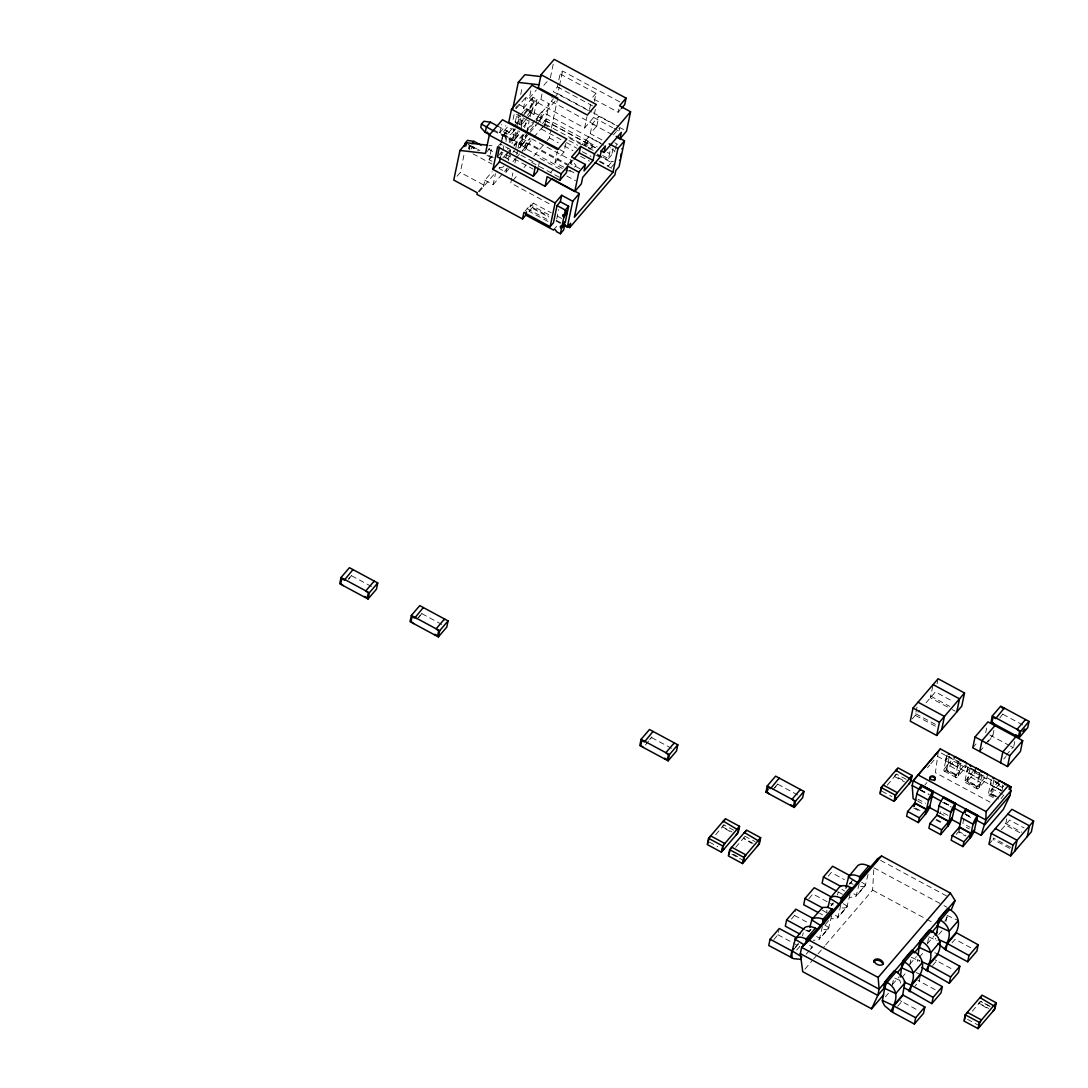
<?xml version="1.0" encoding="UTF-8"?>
<svg xmlns="http://www.w3.org/2000/svg" width="1088" height="1088" viewBox="0 0 1088 1088"><rect width="100%" height="100%" fill="white"/><g stroke="black" fill="none" stroke-linecap="round" stroke-linejoin="round"><path stroke-width="0.75" stroke-dasharray="5 3.75" d="M825.67 944.914L872.63 890.12L873.814 869.394M938.278 751.495L935.408 772.67L990.094 802.155M966.484 762.824L965.491 767.57L957.494 776.778A7.439 1.89 -61.7 0 1 955.563 776.383L957.454 766.782L945.717 760.444L943.84 770.059A7.439 1.89 -61.7 0 0 945.771 770.454L953.768 761.246L954.761 756.5L947.634 764.782L949.43 755.752L945.499 760.675L946.628 755.752L958.8 761.614L955.862 760.036M960.84 763.572L959.317 771.106L965.478 763.994M991.168 779.77L988.38 794.09A7.439 1.89 -61.7 0 0 990.311 794.471L998.308 785.264L999.301 780.518L988.448 793.506L998.702 799.027M967.722 767.135L965.002 780.858L976.725 787.182L987.578 774.194L986.585 778.954L978.588 788.147A7.439 1.89 -61.7 0 1 976.657 787.766L979.445 773.459L970.659 768.713M892.378 985.17L893.806 977.65L902.183 981.498M909.84 964.77L910.996 958.773M927.602 942.888L928.472 938.386M946.002 921.427L947.145 915.348M970.224 768.645L966.865 781.823A7.439 1.89 -61.7 0 1 964.934 781.442L975.854 767.87L974.862 772.63L967.803 780.858L979.526 787.182L982.246 773.459L978.547 778.233L966.838 771.868L968.17 766.673M348.514 579.496L351.818 575.117L348.663 578.802M457.055 176.242L460.333 172.407L464.127 154.306M469.091 150.198L469.934 146.159L466.235 144.01M483.494 186.701L484.854 180.241L492.13 171.741M491.885 161.242L489.124 159.759L492.048 145.751L488.866 145.37M518.065 148.104L519.098 143.126L499.746 132.682L501.446 124.603M500.534 145.302L501.473 140.774M501.799 139.278L503.363 131.73L508.613 125.596M501.446 142.596L502.765 136.286L506.872 131.485A8.119 5.1 40.6 0 1 514.91 129.826L511.999 143.711M484.854 180.241L493.136 184.702L495.448 173.686M500.834 155.271L501.5 152.034L533.12 169.089M499.31 167.498L499.106 168.49L506.015 172.217L510.122 167.416M502.914 150.43L503.894 145.697M505.213 139.373L506.872 131.485M505.934 141.508L507.511 133.96L512.761 127.84M514.107 114.539L512.815 120.7L521.111 125.174L525.382 120.197M505.92 157.95L507.892 148.512M509.198 142.256L510.802 134.613L514.91 129.826M520.73 94.479L522.458 86.238M509.905 142.582L517.507 133.715L513.359 131.485L513.998 128.466M515.25 122.427L516.514 116.389L518.704 113.832M506.015 172.217L506.695 168.98M510.694 150.008L508.599 160.004A8.119 5.1 40.6 0 1 508.395 160.67M516.963 126.14L519.166 115.573M493.381 130.778L510.558 140.039A3.59 2.258 40.6 0 0 514.57 139.21L516.229 131.308M517.874 123.42L519.194 117.11A8.119 5.1 40.6 0 1 519.398 116.443M517.507 133.715L518.146 130.696M519.398 124.658L520.662 118.619L516.514 116.389M531.787 112.717L523.505 108.242L525.749 97.458L534.045 101.932L531.787 112.717L526.456 118.946M515.753 148.322L516.895 142.854L523.804 146.581L522.784 151.422M514.57 139.21L518.69 134.409L519.343 131.254M520.662 124.943L522.974 113.9M521.111 125.174L522.403 119.014M520.798 129.88L523.314 117.803M511.809 178.01L510.775 183.002L552.174 205.333M512.162 176.351L512.856 173.033M514.937 163.064L516.324 156.414M516.678 154.754L517.711 149.763M524.498 150.647L526.551 148.254L519.642 144.527L521.002 138.054L524.117 134.409M595.34 109.371L593.654 117.45L584.61 127.99L529.326 98.178L531.012 90.1M418.853 617.426L422.144 613.047L416.881 619.181M518.813 148.131A8.119 5.1 40.6 0 0 520.921 145.629L523.342 134.055M524.661 127.758L526.266 120.034M533.936 114.539L529.802 112.309L532.943 97.213L537.091 99.457L533.936 114.539L532.127 116.647M520.921 145.629L525.028 140.828L526.456 133.987M526.796 132.423L529.094 121.394M530.06 116.756L531.338 110.65A8.119 5.1 40.6 0 0 523.301 112.322M524.878 148.213L525.994 142.814L530.114 138.026L528.986 143.412L524.878 148.213L566.345 170.571L572.914 171.51M526.551 148.254L527.911 141.78L521.002 138.054M535.255 126.317L535.595 124.698M529.802 112.309L540.886 99.362L542.191 93.133M536.357 122.998L537.703 116.525L541.81 111.738L603.922 145.221M595.177 147.71L540.464 118.198L541.81 111.738M518.677 104.353L542.164 117.028L539.634 121.203M550.392 77.683L553.262 63.947M533.882 137.17L544.898 124.318L549.182 103.836L540.886 99.362M542.327 127.84L545.414 124.236L546.543 118.85L588.01 141.209L592.484 146.227L591.818 149.464L588.118 147.315M601.909 139.89L590.281 133.62L596.85 125.95L551.235 101.347L552.582 94.887M548.026 221.503L529.108 211.303L530.454 204.83L550.882 215.846M538.451 166.573L539.471 161.718M587.765 110.255L553.262 91.65L557.369 86.863L560.075 73.93L562.537 71.046L620.296 102.19M529.108 211.303L532.399 207.468L533.297 203.157L551.208 212.813M554.526 97.512L557.804 93.677L559.164 87.217M559.504 85.598L562.537 71.046M547.182 140.529L549.386 137.945L551.126 129.635M551.466 127.976L557.722 98.07M563.761 167.212L555.043 162.506L557.396 151.191M555.043 162.506L564.074 151.953L566.1 142.256M556.716 219.001L558.688 209.59M579.89 168.708L570.207 163.486L571.227 158.644M584.61 127.99L586.976 116.674M589.533 109.412L591.233 101.334M584.487 145.452L585.507 140.61L597.176 146.907M594.32 101.388L596.006 93.31L560.075 73.93M600.467 143.072L588.798 136.775L587.438 143.235L584.161 147.07M590.281 133.62L592.307 123.923L598.876 116.253L614.883 124.875M596.85 125.95L598.876 116.253M602.643 155.462L608.478 158.603L610.776 147.628M596.006 93.31L591.899 98.097L618.161 112.254L618.841 109.031M613.074 148.498L611.769 154.768L607.39 152.415M615.386 149.355L617.032 141.454M619.344 130.383L620.01 127.228L613.428 134.898M645.429 744.994L651.889 736.943L646.626 743.077M733.625 830.171L723.71 824.826L722.133 826.662L730.483 831.939M774.724 787.943L778.015 783.564M773.867 939.542L777.961 934.782L778.94 930.077M791.438 919.034L794.512 915.457L795.491 910.751M917.021 707.118L915.294 715.346L935.816 726.417M932.77 686.256L930.362 697.775L950.885 708.846M937.094 683.686L938.128 678.749M946.628 755.752L945.635 760.512L957.454 766.85L961.139 762.076M959.426 771.052L958.433 775.798L946.71 769.488L947.702 764.728L946.261 769.95L957.97 776.274L959.426 771.052L947.594 764.714L943.908 769.474L955.631 775.798L959.317 771.038M920.203 976.439L919.224 981.145L915.13 985.918M985.687 732.727L986.653 728.09M993.902 730.388L992.623 736.481L986.177 744.002M999.804 717.971L1003.095 713.592L1001.001 716.054M1001.898 790.854L1002.891 786.094L992.637 780.572M1013.758 746.368L1014.75 741.622M1006.767 818.856L1005.489 824.949L1019.973 832.755M990.284 1006.631L980.383 1001.286L978.806 1003.122L988.57 1009.161M963.805 818.856L962.826 823.398L970.156 827.342M802.55 935.816L803.216 932.865M805.514 930.104L808.819 931.75L809.567 928.717M822.406 926.595L819.346 939.175L817.85 940.114L813.103 940.209M831.599 915.865L828.539 928.445L819.346 939.175M837.488 895.043L838.168 892.092M840.806 905.134L837.733 917.714L836.25 918.653L831.49 918.748M850 894.404L846.926 906.984L837.733 917.714M859.194 883.674L856.134 896.254L854.638 897.192L849.891 897.287M868.061 874.426L865.327 885.523L856.134 896.254M978.547 778.233L979.567 774.302M918.082 800.115L918.286 799.381L925.616 803.325M947.077 755.29L945.744 760.485M958.202 762.239L957.209 766.986L958.8 761.614M809.662 945.309L812.369 946.995L810.492 948.695M845.689 888.746L848.273 885.17M944.792 921.373L948.899 914.002M1000.511 789.997L990.175 784.53L993.97 779.783L992.134 788.8L1002.497 794.281M959.235 830.729L958.705 831.409L966.035 835.353M1001.096 798.633L1003.857 795.056M966.838 771.868L970.523 767.135M470.859 149.151L472.926 146.758L479.998 150.579M515.386 108.188L517.575 105.631M516.134 108.678L525.749 97.458M499.746 132.682L505.77 125.664M529.326 98.178L536.357 89.978M523.505 108.242L532.943 97.213M486.581 152.13L492.048 145.751M547.101 81.518L543.81 85.354L540.627 84.986M503.717 134.504L507.824 129.703M520.146 115.328L524.253 110.541M524.43 113.152L534.045 101.932M513.822 126.616L520.662 118.619M523.954 114.798L537.091 99.457M498.454 145.819L500.099 143.902L536.03 163.282M489.124 159.759L494.17 153.87M513.359 131.485L515.549 128.928M527.231 115.45L531.338 110.65M510.558 140.039L514.665 135.238A3.59 2.258 40.6 0 0 518.69 134.409M498.426 155.638L501.5 152.034M523.505 126.711L529.421 119.816M514.216 140.23L518.337 135.429M551.235 101.347L553.425 98.79M502.928 157.801L509.538 150.09M513.944 144.949L526.048 130.818M527.15 129.54L534.861 120.537M535.962 119.258L549.182 103.836M513.917 146.091L516.99 142.501A8.119 5.1 40.6 0 0 519.724 143.507L520.608 143.63A8.119 5.1 40.6 0 0 525.028 140.828M510.734 150.035L504.56 157.23L511.482 160.956M514.842 145.248L516.895 142.854M525.164 133.198L533.487 123.488M519.098 143.126L526.13 134.926M530.196 130.179L534.303 125.392M540.464 118.198L555.71 100.409M478.353 191.474L483.834 185.082L460.333 172.407M538.886 120.863L542.164 117.028M479.114 191.814L497.026 170.911M507.321 158.902L514.515 150.511M519.642 144.527L529.013 133.593M530.06 132.382L538.546 122.482M519.969 147.41L524.076 142.61M542.436 123.651L546.543 118.85M523.804 146.581L527.911 141.78M493.136 184.702L507.457 168.001M512.965 161.582L515.168 159.011M516.27 157.719L532.794 138.448M512.978 180.431L518.5 173.985M524.022 167.538L526.225 164.968M533.936 155.978L546.067 141.807M550.406 172.802L553.683 168.966M524.987 211.222L530.454 204.83M588.798 136.775L582.216 144.446L593.885 150.742M533.297 203.157L530.006 206.992L548.719 217.083M568.494 163.975L571.567 160.385L576.055 165.403L573.594 168.286M570.207 163.486L573.226 159.977M618.161 112.254L620.35 109.698M592.484 146.227L590.022 149.11L587.574 147.873M608.478 158.603L615.06 150.933L610.681 148.58M553.466 230.044L556.757 226.209A1.618 1.02 40.6 0 1 559.014 226.386M599.787 161.106L608.518 165.811L611.905 161.731M614.557 163.472L611.279 167.307A1.618 1.02 40.6 0 0 610.123 165.485A1.618 1.02 40.6 0 0 608.518 165.811M715.673 834.727L724.091 824.908M772.766 789.711L775.921 786.026M735.719 847.334L745.185 836.278M912.288 718.869L919.605 710.328M926.051 702.807L935.381 691.927L952.966 701.406M887.223 785.128L896.689 774.071M808.819 898.77L812.899 893.996L833.245 904.971M828.226 876.112L831.3 872.535L844.37 879.594M927.479 767.693L929.655 765.15M930.743 763.885L935.109 758.785M924.8 785.046L926.922 782.571M795.954 946.22L797.994 943.826M808.411 931.668L810.465 929.288M830.906 905.447L832.946 903.054M849.293 883.986L853.386 879.213M795.41 947.403L798.47 943.826L793.342 949.838M808.901 931.668L810.941 929.274M808.874 931.722L810.914 929.329M796.688 950.11L799.748 946.533L795.396 944.18M972.767 747.782L978.153 741.513M825.357 924.433L828.879 920.339M985.388 743.906L992.909 735.121M806.235 954.149L809.309 950.572M810.329 949.375L812.369 946.995M979.717 751.536L985.102 745.266M804.93 969.122L812.573 960.214M813.661 958.936L816.938 955.114M818.026 953.836L824.582 946.193M1006.223 755.154L1012.683 747.619M1003.789 759.016L1005.951 756.5M956.202 834.387L958.229 832.034L965.546 835.992M988.965 844.22L992.066 840.602M1001.368 829.763L1009.623 820.121L1024.094 827.927M892.35 984.599L898.906 976.956M909.826 964.213L916.382 956.57M927.302 943.826L933.844 936.183M885.374 996.826L888.447 993.249M901.83 977.622L905.923 972.862M919.306 957.236L923.399 952.476M938.726 934.592L942.806 929.818M897.654 1006.305L901.748 1001.531L917.728 1010.154M932.606 965.532L936.7 960.758L952.68 969.381M952.027 942.874L955.087 939.298L971.067 947.92M972.346 1011.174L980.764 1001.354L990.665 1006.699M865.327 885.523L863.831 886.462L859.085 886.557M846.926 906.984L845.444 907.922L840.698 908.018M828.539 928.445L827.043 929.383L822.297 929.478M947.145 915.416L956.923 919.904M928.758 936.877L937.135 940.726M934.837 952.734L937.625 954.013M826.812 910.207L826.88 912.995M920.054 960.908L917.266 959.63L918.122 962.812M911.282 957.263L919.659 961.112M915.96 972.482L920.149 974.399M468.017 144.282L472.926 146.758M477.061 148.988L470.941 145.887L468.479 148.77L469.146 145.534L474.082 148.403M557.369 86.863L593.314 106.243M557.804 93.677L591.872 112.05M593.354 112.853L618.528 126.426M620.704 128.017L623.614 129.581M593.654 117.45L612.571 127.65M614.026 128.438L618.392 130.791M592.307 123.923L614.122 135.687M614.842 142.854L617.617 144.337M537.703 116.525L595.367 147.628M545.414 124.236L586.881 146.608L588.01 141.209L583.902 146.01L569.092 138.026M536.602 119.843L544.898 124.318M543.918 124.44L548.352 126.847M597.244 154.142L601.61 156.495M603.065 157.27L611.796 161.976A1.618 1.02 40.6 0 1 613.401 161.65M597.611 155.135L612 162.901M568.888 140.529L577.755 145.316M595.503 154.89L599.937 157.284M516.501 114.403L532.658 123.107M541.307 129.037L564.998 141.807M566.481 142.61L576.844 148.199M582.325 151.694L591.056 156.4M599.379 161.704L614.312 169.755M549.386 137.945L558.253 142.732M564.169 145.928L573.05 150.702M580.57 156.359L589.519 161.187M559.762 149.627L564.074 151.953M531.583 138.829L571.567 160.385L570.452 165.77L528.986 143.412M497.488 125.977L514.665 135.238M525.994 142.814L567.46 165.186M503.363 131.73L507.511 133.96M569.582 170.354L576.858 174.27M493.503 129.826L516.99 142.501M540.138 158.481L562.02 170.286M566.78 176.025L575.511 180.744M531.665 162.33L559.123 177.14M488.213 149.015L493.938 152.102M488.811 155.326L493.218 157.706M469.934 146.159L478.38 150.715M486.962 155.353L494.129 159.202M472.954 153.789L492.048 164.084M557.178 216.036L561.653 218.443M532.399 207.468L548.814 216.322M556.281 220.347L560.755 222.754M555.927 220.959L563.122 224.849M527.177 208.665L549.059 220.47M1002.959 714.286L1022.774 724.975M930.702 696.13L949.756 706.411M952.354 709.648L955.278 711.226M989.849 734.985L1009.011 745.307M1010.494 746.11L1013.472 747.714M915.634 713.701L937.638 725.574M971.108 768.25L979.894 772.983M994.554 780.885L1003.34 785.631M941.242 753.086L1003.53 786.692M953.768 761.246L965.491 767.57M974.862 772.63L986.585 778.954M998.308 785.264L1002.701 787.644M990.284 784.502L1001.994 790.867M937.285 756.242L1001.749 791.017M997.111 796.661L991.25 793.506L992.242 788.746L990.801 793.968L996.662 797.137M944.343 771.147L956.066 777.458M965.45 782.517L977.174 788.841M988.897 795.165L994.745 798.32M1005.774 823.589L1021.7 832.184M906.222 779.348L896.308 774.003L894.73 775.839L904.645 781.184M920.543 789.779L929.342 794.512M944.289 802.577L950.15 805.732M965.083 813.797L972.414 817.741M920.407 789.942L928.173 794.118M944.139 802.74L950.001 805.895M964.947 813.96L972.278 817.904M894.581 776.533L904.495 781.878M920.23 790.282L927.561 794.226M942.507 802.291L951.293 807.038M966.239 815.089L972.101 818.258M1010.752 847.416L993.385 838.046L993.099 839.406L1010.466 848.776M947.879 815.334L940.562 811.39L940.345 812.124A7.439 1.89 -61.7 0 1 939.733 813.756M917.551 801.067L924.936 805.052M939.719 813.022L947.104 817.006M966.321 827.37L969.272 828.961M915.634 808.18L921.495 811.335M936.442 819.4L943.758 823.344M913.689 808.017L921.006 811.961M935.952 820.026L943.282 823.97M881.96 791.262L891.874 796.606M777.879 784.258L797.694 794.947M880.573 860.35L947.621 896.512M351.682 575.81L371.498 586.5M422.008 613.741L441.823 624.43M651.739 737.637L671.568 748.326M873.909 867.802L942.426 904.754M943.922 905.57L946.9 907.174M872.63 890.12L925.385 918.571M926.84 919.36L932.702 922.515M850.19 882.722L853.087 884.299M744.804 836.21L755.099 841.622M722.133 826.662L732.047 832.021M753.141 843.39L743.226 838.046L751.577 843.322M838.086 891.888L842.438 894.241M733.434 854.311L740.52 858.119M709.362 842.085L717.862 846.668M731.87 854.23L744.614 861.098M819.686 913.349L822.596 914.913M978.806 1003.122L988.706 1008.467M935.204 989.767L917.796 980.261M794.512 915.457L809.037 923.304M967.45 1019.306L978.778 1025.413M777.961 934.782L793.941 943.391M861.655 882.232L865.708 884.748L856.514 895.478L853.808 893.806M841.881 889.345L844.587 891.031M935.272 959.874L936.7 960.758M843.254 903.693L847.321 906.209L838.127 916.939L835.421 915.266M822.134 909.962L826.186 912.492M824.867 925.154L828.92 927.67L819.726 938.4L815.674 935.884M806.929 930.118L809.635 931.804M900.32 1000.647L901.748 1001.531M900.646 983.198L899.79 980.016M935.653 938.169L935.68 939.148M503.962 166.07A8.119 5.1 40.6 0 1 500.058 167.606L499.188 167.47A8.119 5.1 40.6 0 1 498.277 167.239M502.765 136.286A8.119 5.1 40.6 0 1 510.802 134.613M502.248 153.585A3.59 2.258 40.6 0 1 501.337 155.026M980.424 782.408L979.078 787.644L967.354 781.334L968.769 776.138L980.424 782.408M833.422 903.054L831.382 905.434L833.394 903.108M851.822 881.593L849.769 883.973L851.795 881.647"/><path stroke-width="1.5" d="M873.841 962.336L873.854 961.588C876.139 958.365 882.028 960.935 883.13 964.213M916.069 800.265L913.118 798.674L912.206 785.509L913.199 780.762L940.372 748.898L1008.358 785.563L986.068 811.58L985.864 819.944L981.104 835.339L973.706 831.354M914.342 806.018L917.007 793.084A7.439 1.89 -61.7 0 1 920.394 786.488L921.536 785.019L933.259 791.343L929.805 806.439A7.439 1.89 -61.7 0 1 926.418 813.035L918.34 822.569L906.63 816.245L907.623 811.498L914.682 803.257L926.391 809.581L925.888 813.702M920.584 788.555L920.91 785.808L932.634 792.132L932.266 796.09M948.165 825.724L950.994 811.417A7.439 1.89 -61.7 0 1 954.38 804.821L955.536 803.352L943.813 797.028L942.67 798.497A7.439 1.89 -61.7 0 0 939.27 805.093L937.108 814.98L948.845 821.25L952.272 817.714L954.543 808.098M963.111 812.967L954.407 808.262L954.91 804.141L943.187 797.817M958.882 830.035L961.547 817.102A7.439 1.89 -61.7 0 1 964.934 810.506L966.09 809.037L977.799 815.361L976.67 820.27L973.066 824.16L971.094 833.313L974.549 829.722L976.494 820.624M965.124 812.586L965.464 809.826L977.174 816.15L976.806 820.121M970.428 837.733L971.081 833.367L959.398 826.934M886.135 980.22L894.309 970.673L897.695 972.754L902.55 977.242L904.958 981.784L902.714 994.935L924.854 1007.012L923.549 1013.295L914.342 1024.026L892.554 1012.262L884.734 1005.924L882.341 1001.382L884.612 988.38L883.796 987.673M900.361 977.01L901.925 964.158M918.122 955.114L919.727 942.194M931.818 1003.639L941.011 992.909L942.33 986.626L920.149 974.399C925.575 964.145 921.672 954.788 911.785 950.286L902.591 961.017C912.478 965.518 916.382 974.875 910.955 985.13L933.137 997.356L931.818 1003.639L904.4 987.877M936.224 935.163L937.951 926.146L937.149 925.439M949.294 983.239L958.487 972.509L959.806 966.239L937.625 954.013C943.051 943.758 939.148 934.402 929.261 929.9L920.054 940.63C929.954 945.132 933.858 954.489 928.431 964.743L950.599 976.97L949.294 983.239L921.876 967.49M967.694 961.778L976.888 951.048L978.194 944.778L956.026 932.552C961.452 922.298 957.549 912.941 947.648 908.439L938.454 919.17C948.342 923.671 952.245 933.028 946.818 943.282L969 955.509L967.694 961.778L945.894 950.028L938.074 943.69M341.02 577.51L339.714 583.726L368.043 598.998L376.462 589.179L377.754 582.964L349.438 567.691L341.02 577.51L369.335 592.783L368.043 598.998M343.264 585.63L340.748 583.508L341.754 578.68L344.406 580.108L352.974 569.595L352.825 570.289M364.494 597.081L364.643 596.401L367.295 597.829L368.302 593.001L365.799 590.879L374.218 581.06L374.068 581.74M487.261 145.194L466.534 142.773L459.952 150.443L453.764 180.078L477.265 192.753L476.925 194.371L522.539 218.974L525.817 215.138L526.497 211.902M464.331 146.54L465.011 143.303L467.473 140.42L474.042 141.372L481.059 145.153M465.841 146.064L466.534 142.773M497.488 125.977L490.484 122.196L483.902 121.258L481.44 124.127L480.76 127.364L485.248 132.382L489.396 134.613L487.152 132.11M485.248 132.382L486.363 126.997L490.484 122.196M621.452 108.419L624.73 104.584L626.09 98.124L554.214 59.364L541.062 74.705L596.36 104.516L587.316 115.056L532.032 85.245L511.496 109.208L566.78 139.019L557.736 149.573L502.452 119.748L489.301 135.089L485.479 153.408L459.952 150.443M522.539 218.974L523.886 212.5L550.147 226.658L555.098 202.953L492.905 169.415L497.638 146.771L559.83 180.322L566.399 172.652L567.759 166.178L578.816 172.149L574.763 191.542L547.114 176.637L545.088 186.334L499.474 161.745L500.494 156.89M499.419 147.138L497.393 156.835L533.338 176.215L537.445 171.414L538.111 168.191M511.496 109.208L508.79 122.142L558.321 148.852M512.788 108.732L518.296 82.389L524.865 74.718L540.818 76.568M411.346 615.441L410.04 621.642L438.369 636.915L446.787 627.096L448.079 620.894L419.764 605.622L411.346 615.441L439.661 630.714L438.369 636.915M413.59 623.56L411.074 621.438L412.08 616.61L414.746 618.038L423.3 607.526L423.15 608.219M541.062 74.705L538.37 87.638L557.722 98.07M434.833 635.011L434.969 634.318L437.621 635.759L438.641 630.918L436.125 628.796L444.543 618.977L444.394 619.67M533.338 176.215L535.364 166.518M559.83 180.322L561.177 173.849L567.759 166.178M564.563 225.624L567.324 227.12L572.737 201.253L561.68 195.282L560.32 201.756L557.042 205.578L553.438 222.822L550.147 226.658M525.817 215.138L553.466 230.044A1.618 1.02 40.6 0 1 555.07 229.704A1.618 1.02 40.6 0 1 556.226 231.526L560.374 233.77L561.503 228.385L564.794 224.55A1.618 1.02 40.6 0 1 563.883 223.706M561.503 228.385A1.618 1.02 40.6 0 1 560.347 226.562A1.618 1.02 40.6 0 1 561.952 226.222L563.87 217.056L567.147 213.234A1.618 1.02 40.6 0 1 565.978 211.711M563.87 217.056A1.618 1.02 40.6 0 1 562.714 215.234A1.618 1.02 40.6 0 1 564.318 214.907L565.325 210.052L568.616 206.217L560.32 201.756M574.233 158.807L579.251 152.946L580.598 146.486L594.415 153.938L593.069 160.398L584.038 170.938L585.385 164.478L571.567 157.026L580.598 146.486M564.794 224.55L563.666 229.935L560.374 233.77M561.952 226.222L565.243 222.387L567.147 213.234M564.318 214.907L567.596 211.072L568.616 206.217M566.726 225.978L569.718 227.596L570.615 223.285L567.324 227.12M545.088 186.334L551.657 178.663L579.306 193.582L574.355 217.287L612.966 172.23L617.916 148.526L624.498 140.855L616.202 136.381M601.079 150.892L604.044 152.483L605.39 146.023L601.283 150.81L599.937 157.284L582.678 177.412L581.332 183.872L574.763 191.542M617.032 137.251L619.942 138.829L621.302 132.355L604.044 152.483M620.609 156.631L621.248 153.585M624.498 140.855L619.086 166.722L615.808 170.558L614.897 174.869L569.718 227.596M626.09 98.124L619.521 105.794L630.578 111.751L626.525 131.158L619.942 138.829M641.077 739.337L639.785 745.538L668.1 760.811L676.518 750.992L677.824 744.79L649.495 729.518L641.077 739.337L669.406 754.61L668.1 760.811M643.321 747.456L640.818 745.334L641.825 740.493L644.477 741.934L653.031 731.422M664.564 758.907L664.714 758.214L667.366 759.642L668.372 754.814L665.856 752.692L674.274 742.873L674.138 743.566M708.56 838.331L707.254 844.546L721.412 852.176L738.249 832.538L739.541 826.322L725.383 818.693L708.56 838.331L722.718 845.974L721.412 852.176M707.921 843.241L708.941 838.413L710.654 835.883L724.812 843.513L723.098 846.042L722.092 850.87L723.67 849.034L723.52 849.728M729.654 849.714L728.348 855.916L742.519 863.559L759.342 843.921L760.648 837.706L746.49 830.076L729.654 849.714L743.811 857.344L742.519 863.559M729.028 854.624L730.034 849.782L731.762 847.253L745.919 854.896L744.192 857.426L743.186 862.254L744.763 860.418L744.614 861.098M736.141 834.999L737.868 832.47L738.874 827.628L737.297 829.478L723.289 821.154L723.139 821.834L724.717 819.998M765.925 792.173L767.217 785.958L775.635 776.138L803.95 791.411L802.658 797.626L794.24 807.446L765.925 792.173L768.019 789.711M757.248 846.369L758.962 843.839L759.982 839.011L758.404 840.847L744.382 832.524L744.233 833.218L745.81 831.368M769.461 794.077L766.945 791.955L767.951 787.127L770.617 788.555L779.171 778.042L779.035 778.736M790.704 805.528L790.84 804.848L793.492 806.276L794.512 801.448L791.996 799.326L800.414 789.507L800.265 790.187M794.24 807.446L795.532 801.23L803.95 791.411M796.702 937.91L779.266 928.499L770.073 939.23L768.754 945.513L793.601 958.664L801.298 959.426M813.253 918.585L795.818 909.187L786.624 919.918L785.318 926.187L799.843 934.034M790.554 957.263L791.86 950.98L793.914 948.6M831.654 897.124L814.218 887.726L805.011 898.457L803.706 904.726L818.23 912.574M883.606 994.799L871.597 1008.807L802.74 971.679L800.319 953.646L801.638 947.376L877.594 858.745L881.579 855.97L950.436 893.112L955.06 900.524L951.374 909.582M850.041 875.663L832.606 866.266L823.412 876.996L822.106 883.266L836.631 891.113M823.548 923.454L824.201 920.312L833.83 909.813M823.97 923.685C826.717 917.891 815.334 916.572 811.961 919.088L809.907 927.234M841.935 901.993L842.588 898.851L852.217 888.352M881.158 787.508L879.852 793.71L894.01 801.353L910.846 781.714L912.152 775.499L897.981 767.87L881.158 787.508L895.315 795.138L894.01 801.353M880.518 792.418L881.538 787.576L883.252 785.046L897.41 792.69L895.696 795.219L894.69 800.047L896.267 798.211L896.118 798.891M913.022 708.043L910.275 721.208L936.673 735.447L961.765 706.153L964.526 692.988L938.128 678.749L913.022 708.043L939.42 722.269L936.673 735.447M908.738 784.162L910.466 781.633L911.472 776.805L909.894 778.641L895.886 770.318L895.737 771.011L897.314 769.162M914.015 806.426L914.682 803.257M920.747 788.351L921.4 785.182M884.122 986.109L884.789 982.981M918.34 822.569L919.333 817.822L926.541 809.35L928.73 799.408A7.439 1.89 -61.7 0 1 932.117 792.812L933.259 791.343M885.115 981.403L884.231 987.918L886.965 982.532L896.158 971.802M941.691 729.586L944.438 716.421L918.041 702.182M925.398 814.341L926.391 809.581M937.081 815.034L929.886 823.507L928.894 828.254L940.617 834.578L948.682 825.044A7.439 1.89 -61.7 0 0 952.068 818.448L952.272 817.714M897.355 972.59L901.707 967.518L903.013 961.248M892.554 1012.262L893.86 1005.992L903.054 995.262M956.746 712.014L959.507 698.836L933.11 684.61M940.617 834.578L941.61 829.831L948.668 821.59L936.945 815.279M920.489 940.862L919.183 947.131L921.917 941.746L931.11 931.015M910.03 991.875L911.336 985.606L920.53 974.875M947.675 826.35L948.668 821.59M954.407 808.262L955.536 803.352M969.938 838.358L970.931 833.598L959.222 827.288L952.163 835.516L951.17 840.262L962.894 846.586L970.958 837.053A7.439 1.89 -61.7 0 0 974.345 830.457L974.549 829.722M914.342 1024.026L915.661 1017.742L924.854 1007.012M975.038 736.957L972.767 747.782L1007.515 766.523L1020.422 751.468L1022.693 740.629L987.945 721.888L975.038 736.957L1009.773 755.684L1007.515 766.523M927.493 971.489L928.812 965.219L938.006 954.489M937.475 923.875L938.128 920.734M938.89 919.401L937.57 925.67L940.304 920.285L949.511 909.554M965.287 812.369L965.94 809.2M979.717 751.536L981.988 740.697L994.894 725.642M962.894 846.586L963.886 841.84L970.931 833.598M992.297 715.986L990.991 722.201L1019.32 737.474L1027.738 727.654L1029.03 721.439L1000.715 706.166L992.297 715.986L1020.612 731.258L1019.32 737.474M945.894 950.028L947.199 943.758L956.406 933.028M994.541 724.105L992.025 721.983L993.031 717.155L995.697 718.583L1004.251 708.07L1004.102 708.764L1001.45 707.336M1000.566 762.783L1002.837 751.944L1015.743 736.889M991.236 833.381L988.965 844.22L1010.684 855.93L1031.342 831.83L1033.6 821.005L1011.881 809.295L991.236 833.381L1012.955 845.09L1010.684 855.93M1015.784 735.556L1015.92 734.876L1018.572 736.304L1019.592 731.476L1017.076 729.354L1025.494 719.535M1010.358 790.01L1011.024 786.842L999.301 780.518M981.104 835.339L1003.394 809.322L1009.963 795.437L1010.956 790.69L1008.358 785.563M965.219 1014.791L963.927 1021.006L978.085 1028.636L994.922 1008.998L996.214 1002.782L982.056 995.153L965.219 1014.791L979.377 1022.421L978.085 1028.636M964.594 1019.701L965.6 1014.859M967.178 1013.023L967.327 1012.33L981.485 1019.973L979.771 1022.502L978.751 1027.33L980.329 1025.494L980.193 1026.174M1014.818 851.115L1017.076 840.276L995.37 828.566M1027.208 836.658L1029.466 825.819L1007.76 814.11M992.814 1011.446L994.541 1008.916L995.547 1004.088L993.97 1005.924L979.948 997.601L979.812 998.294L981.39 996.458M770.073 939.23L792.186 951.075L795.41 938.4C799.245 935.598 804.331 938.033 808.071 939.855M827.968 907.256L830.362 897.627C834.197 894.826 839.283 897.26 843.023 899.082M846.015 887.264L848.749 876.166C852.598 873.365 857.684 875.799 861.424 877.622M931.954 796.606L928.526 800.142L916.803 793.818M876.37 861.764L877.594 858.745M871.597 1008.807L877.798 995.425L879.104 989.155L878.152 977.446L950.436 893.112M792.322 951.034L801.815 956.882M901.707 967.518L904.441 962.132L913.634 951.402M891.126 1011.378L893.479 1005.584C898.674 995.52 895.329 986.218 885.537 981.634M908.602 990.991L911.336 985.606M926.078 970.605L928.812 965.219M944.466 949.144L947.199 943.758M940.372 748.898L913.199 780.762L985.864 819.944L1010.956 790.69M471.988 143.766L474.042 141.372M492.905 169.415L499.474 161.745M578.816 172.149L585.385 164.478M594.415 153.938L630.578 111.751M555.098 202.953L561.68 195.282M572.737 201.253L579.306 193.582M369.335 592.783L377.754 582.964M439.661 630.714L448.079 620.894M669.406 754.61L677.824 744.79M722.718 845.974L739.541 826.322M743.811 857.344L760.648 837.706M939.42 722.269L964.526 692.988M895.315 795.138L912.152 775.499M815.374 928.227L806.167 938.958L806.276 943.119M868.714 865.994L859.52 876.724L859.615 880.886M807.65 939.624L817.265 929.125M860.989 877.39L870.618 866.891M955.06 900.524L879.104 989.155L801.638 947.376L809.295 940.304L881.579 855.97M1020.612 731.258L1029.03 721.439M1022.788 731.394L1024.896 728.933M1009.773 755.684L1022.693 740.629M977.799 815.361L976.657 816.83A7.439 1.89 -61.7 0 0 973.27 823.426L973.066 824.16L961.343 817.836M1008.998 789.194L1011.024 786.842M1009.963 795.437L984.871 824.704L976.167 820.012M885.401 986.544L877.798 995.425L800.319 953.646M914.178 952.966L919.646 946.587M931.682 932.552L938.25 924.895M934.946 934.905L937.122 932.362M1012.955 845.09L1033.6 821.005M904.971 982.777L895.778 993.507L884.612 988.38M922.447 962.39L913.254 973.121L902.088 967.994M939.923 942.004L930.73 952.734L919.564 947.607M958.324 920.543L949.117 931.274L937.951 926.146M902.686 994.854L893.479 1005.584L882.314 1000.402M920.149 974.399L910.955 985.13L903.978 981.934M937.625 954.013L928.431 964.743L921.454 961.547M956.026 932.552L946.818 943.282L938.441 939.447M933.137 997.356L942.33 986.626M950.599 976.97L959.806 966.239M969 955.509L978.194 944.778M979.377 1022.421L996.214 1002.782M930.009 805.705L926.568 809.241L914.858 802.917M954.23 808.615L950.79 812.151L939.066 805.827M518.296 82.389L539.022 84.796M870.182 866.66C866.551 864.946 861.628 862.702 857.956 865.436L848.368 876.928L857.847 882.83M851.795 888.121C848.15 886.407 843.241 884.163 839.555 886.897L829.967 898.389L839.446 904.291M833.394 909.582L827.397 907.324L822.65 907.419L811.58 919.85L821.059 925.752M816.843 928.894C813.198 927.18 808.289 924.936 804.603 927.67L795.029 939.175L804.494 945.064M609.185 143.82L617.916 148.526M579.251 152.946L593.069 160.398M595.218 162.67L612.966 172.23M493.381 130.778L481.44 124.127M489.301 135.089L561.177 173.849M557.042 205.578L565.325 210.052M954.761 756.5L966.484 762.824M975.854 767.87L987.578 774.194M918.082 774.914L986.068 811.58M912.206 785.509L919.455 789.426M932.525 796.47L941.229 801.162M927.901 806.643L938.237 812.219M951.538 819.4L960.405 824.187M907.623 811.498L919.333 817.822M929.886 823.507L941.61 829.831M952.163 835.516L963.886 841.84M767.217 785.958L795.532 801.23M823.412 876.996L840.847 886.394M805.011 898.457L822.446 907.854M786.624 919.918L804.059 929.315M809.295 940.304L878.152 977.446M893.86 1005.992L915.661 1017.742M850.381 890.229L850.313 887.454L841.119 898.185L841.214 902.346M831.994 911.69L831.926 908.915L822.732 919.646L822.827 923.807M791.86 950.98L792.023 957.93M930.022 779.674A2.747 2.026 11.8 0 1 930.866 777.063A2.747 2.026 11.8 0 1 934.51 777.798A2.747 2.026 11.8 0 1 934.306 780.531M992.909 778.246A7.439 1.89 -61.7 0 1 993.915 778.437M1004.632 784.557A7.439 1.89 -61.7 0 1 1005.625 784.761M981.186 771.922A7.439 1.89 -61.7 0 1 981.798 771.8M970.088 765.476A7.439 1.89 -61.7 0 1 970.591 766.55M948.369 754.229A7.439 1.89 -61.7 0 1 949.362 754.419M960.092 760.539A7.439 1.89 -61.7 0 1 961.085 760.743M566.29 210.963A1.618 1.02 40.6 0 1 567.596 211.072M564.196 222.183A1.618 1.02 40.6 0 1 565.243 222.387M619.834 160.317A1.618 1.02 40.6 0 1 619.48 160.086M622.2 149.002A1.618 1.02 40.6 0 1 621.846 148.77M874.113 960.391C874.194 964.24 881.035 967.11 883.374 963.764C883.279 959.902 876.438 957.032 874.113 960.391M930.634 779.226A2.747 2.026 11.8 0 0 935.218 778.777A2.747 2.026 11.8 0 0 931.913 775.934A2.747 2.026 11.8 0 0 930.634 779.226"/></g></svg>
